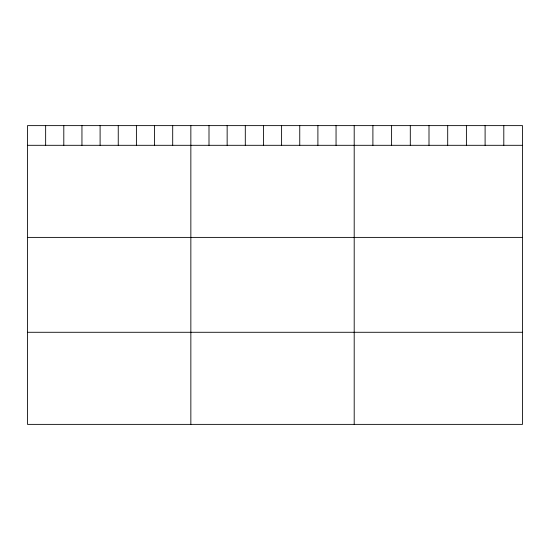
<?xml version="1.0" encoding="UTF-8"?>
<svg xmlns="http://www.w3.org/2000/svg" width="550" height="550" viewBox="0 0 550 550"><rect width="100%" height="100%" fill="white"/><g stroke="black" fill="none" stroke-linecap="round" stroke-linejoin="round"><path stroke-width="0.82" d="M522.5 145.303L522.5 424.373L27.5 424.373L27.5 125.627L522.5 125.627L522.5 145.303L27.5 145.303M27.5 237.394L522.5 237.394M27.5 332.282L522.5 332.282M503.8 125.627L503.8 145.303M485.1 125.627L485.1 145.303M466.4 125.627L466.4 145.303M447.7 125.627L447.7 145.303M429 125.627L429 145.303M410.3 125.627L410.3 145.303M391.6 125.627L391.6 145.303M372.9 125.627L372.9 145.303M354.2 125.627L354.2 424.373M336.05 125.627L336.05 145.303M317.9 125.627L317.9 145.303M299.75 125.627L299.75 145.303M281.6 125.627L281.6 145.303M263.45 125.627L263.45 145.303M245.3 125.627L245.3 145.303M227.15 125.627L227.15 145.303M209 125.627L209 145.303M190.85 125.627L190.85 424.373M172.7 125.627L172.7 145.303M154.55 125.627L154.55 145.303M136.4 125.627L136.4 145.303M118.25 125.627L118.25 145.303M100.1 125.627L100.1 145.303M81.95 125.627L81.95 145.303M63.8 125.627L63.8 145.303M45.65 125.627L45.65 145.303"/></g></svg>
